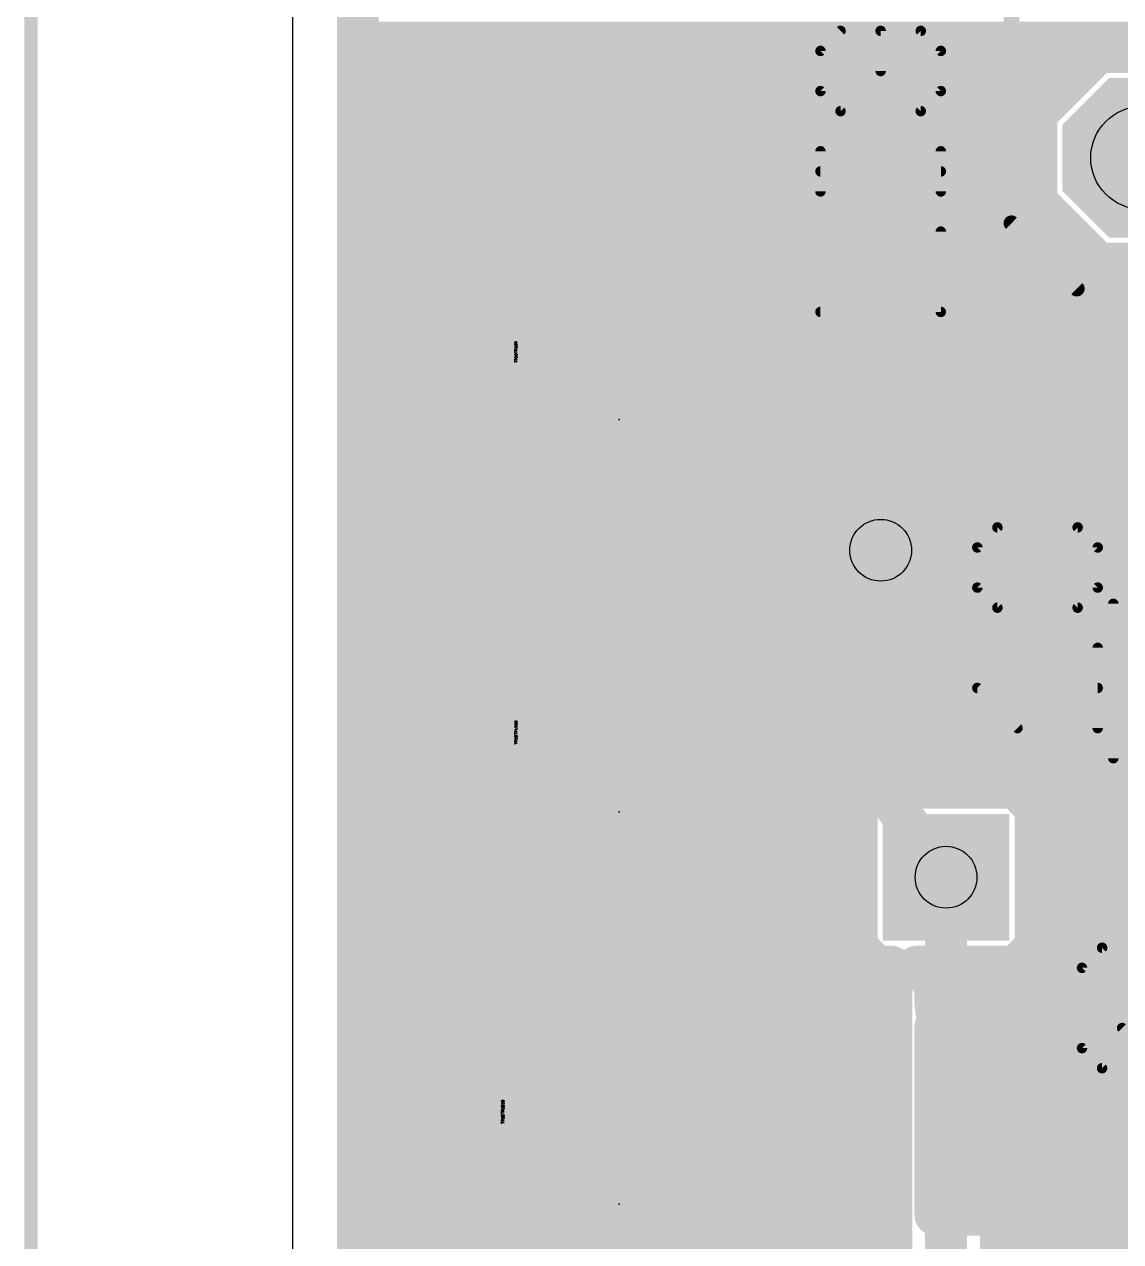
# Model space of a CAD drawing. Extents: x -4.6 to 54.3, y -4.7 to 51.3.
# Drawn here: x -2.6 to 8.05, y 32.66 to 44.48 of the extents above; entities that cross this region are included whole.
import ezdxf

# ---------------------------------------------------------------- set-up
doc = ezdxf.new("R2010")
doc.units = 0
for name, color, linetype in [('1', 22, 'CONTINUOUS'), ('16', 175, 'CONTINUOUS'), ('17', 82, 'CONTINUOUS'), ('18', 82, 'CONTINUOUS'), ('20', 7, 'CONTINUOUS'), ('21', 253, 'CONTINUOUS'), ('23', 7, 'CONTINUOUS'), ('25', 253, 'CONTINUOUS'), ('27', 253, 'CONTINUOUS'), ('30', 253, 'CONTINUOUS'), ('31', 253, 'CONTINUOUS'), ('44', 253, 'CONTINUOUS')]:
    doc.layers.add(name, color=color, linetype=linetype)

# ---------------------------------------------------------------- blocks, each defined once
blk = doc.blocks.new('OCTAGONP')
at = {"const_width": 0.5}
blk.add_lwpolyline([(-0.25, -0.1036), (-0.25, 0.1036), (-0.1036, 0.25), (0.1036, 0.25), (0.25, 0.1036), (0.25, -0.1036), (0.1036, -0.25), (-0.1036, -0.25), (-0.25, -0.1036), (-0.25, 0.1036)], dxfattribs=at)
blk = doc.blocks.new('RECT')
blk.add_solid([(-0.5, -0.5), (0.5, -0.5), (-0.5, 0.5), (0.5, 0.5)])
blk = doc.blocks.new('PIE')
at = {"const_width": 0.5}
blk.add_lwpolyline([(0, -0.25, 1), (0, 0.25, 1), (0, -0.25)], format="xyb", dxfattribs=at)
blk = doc.blocks.new('SQUAREV')
blk.add_solid([(-0.5, -0.5), (0.5, -0.5), (-0.5, 0.5), (0.5, 0.5)])

msp = doc.modelspace()

# ---------------------------------------------------------------- linework, layer by layer
at = {"layer": '1'}
for points, const_width in [([(-2.54, -0.16), (-2.54, 51.265)], 0.13), ([(0.635, 0.635), (0.635, 50.7618)], 0.4064), ([(0.635, 44.2976), (23.5309, 44.2976)], 0.4064), ([(7.8291, 44.2082), (7.2268, 43.6059)], 0.4064), ([(8.6809, 44.2082), (7.8291, 44.2082)], 0.4064), ([(0.635, 43.8912), (7.5121, 43.8912)], 0.4064), ([(7.2268, 43.6059), (7.2268, 42.7541)], 0.4064), ([(0.635, 43.4848), (7.2268, 43.4848)], 0.4064), ([(0.635, 43.0784), (7.2268, 43.0784)], 0.4064), ([(7.2268, 42.7541), (7.7236, 42.2573)], 0.4064), ([(0.635, 42.672), (7.3089, 42.672)], 0.4064), ([(0.635, 42.2656), (7.7153, 42.2656)], 0.4064), ([(7.7236, 42.2573), (7.7236, 38.7499)], 0.4064), ([(2.9108, 41.9682), (2.4226, 41.766)], 0.4064), ([(3.4392, 41.9682), (2.9108, 41.9682)], 0.4064), ([(3.9274, 41.766), (3.4392, 41.9682)], 0.4064), ([(0.635, 41.8592), (2.6477, 41.8592)], 0.4064), ([(2.4226, 41.766), (2.049, 41.3924)], 0.4064), ([(3.7023, 41.8592), (7.7236, 41.8592)], 0.4064), ([(4.301, 41.3924), (3.9274, 41.766)], 0.4064), ([(0.635, 41.4528), (2.1094, 41.4528)], 0.4064), ([(4.2406, 41.4528), (7.7236, 41.4528)], 0.4064), ([(2.049, 41.3924), (1.8468, 40.9042)], 0.4064), ([(4.5032, 40.9042), (4.301, 41.3924)], 0.4064), ([(0.635, 41.0464), (1.9057, 41.0464)], 0.4064), ([(4.4443, 41.0464), (7.7236, 41.0464)], 0.4064), ([(1.8468, 40.9042), (1.8468, 40.3758)], 0.4064), ([(4.5032, 40.3758), (4.5032, 40.9042)], 0.4064), ([(0.635, 40.64), (1.8468, 40.64)], 0.4064), ([(3.175, 40.64), (6.35, 36.195)], 0.4064), ([(4.5032, 40.64), (7.7236, 40.64)], 0.4064), ([(1.8468, 40.3758), (2.049, 39.8876)], 0.4064), ([(4.3246, 39.9447), (4.5032, 40.3758)], 0.4064), ([(0.635, 40.2336), (1.9057, 40.2336)], 0.4064), ([(4.4443, 40.2336), (7.7236, 40.2336)], 0.4064), ([(2.049, 39.8876), (2.4226, 39.514)], 0.4064), ([(6.3829, 37.0632), (4.3246, 39.9447)], 0.4064), ([(0.635, 39.8272), (2.1094, 39.8272)], 0.4064), ([(4.4086, 39.8272), (7.7236, 39.8272)], 0.4064), ([(2.4226, 39.514), (2.9108, 39.3118)], 0.4064), ([(0.635, 39.4208), (2.6477, 39.4208)], 0.4064), ([(4.6989, 39.4208), (7.7236, 39.4208)], 0.4064), ([(2.9108, 39.3118), (3.4392, 39.3118)], 0.4064), ([(3.4392, 39.3118), (3.4635, 39.3219)], 0.4064), ([(3.4635, 39.3219), (5.4818, 36.4962)], 0.4064), ([(0.635, 39.0144), (3.6831, 39.0144)], 0.4064), ([(4.9892, 39.0144), (7.7236, 39.0144)], 0.4064), ([(7.7236, 38.7499), (7.7468, 38.7267)], 0.4064), ([(7.7468, 38.7267), (7.7468, 38.3141)], 0.4064), ([(0.635, 38.608), (3.9734, 38.608)], 0.4064), ([(5.2795, 38.608), (7.7468, 38.608)], 0.4064), ([(7.7468, 38.3141), (7.9391, 38.1218)], 0.4064), ([(0.635, 38.2016), (4.2637, 38.2016)], 0.4064), ([(2.0892, 38.1081), (1.8969, 37.9158)], 0.4064), ([(4.2608, 38.1081), (2.0892, 38.1081)], 0.4064), ([(4.4531, 37.9158), (4.2608, 38.1081)], 0.4064), ([(5.5697, 38.2016), (7.8593, 38.2016)], 0.4064), ([(7.9391, 38.1218), (8.7109, 38.1218)], 0.4064), ([(7.9391, 38.0782), (7.7468, 37.8859)], 0.4064), ([(8.7109, 38.0782), (7.9391, 38.0782)], 0.4064), ([(1.8969, 37.9158), (1.8969, 35.7442)], 0.4064), ([(4.4531, 36.5357), (4.4531, 37.9158)], 0.4064), ([(7.7468, 37.8859), (7.7468, 37.4733)], 0.4064), ([(0.635, 37.7952), (1.8969, 37.7952)], 0.4064), ([(4.4531, 37.7952), (4.554, 37.7952)], 0.4064), ([(5.86, 37.7952), (7.7468, 37.7952)], 0.4064), ([(0.635, 37.3888), (1.8969, 37.3888)], 0.4064), ([(4.4531, 37.3888), (4.8442, 37.3888)], 0.4064), ([(6.1503, 37.3888), (7.7236, 37.3888)], 0.4064), ([(7.7468, 37.4733), (7.7236, 37.4501)], 0.4064), ([(7.7236, 37.4501), (7.7236, 34.5132)], 0.4064), ([(7.0259, 37.0632), (6.3829, 37.0632)], 0.4064), ([(7.2182, 36.8709), (7.0259, 37.0632)], 0.4064), ([(0.635, 36.9824), (1.8969, 36.9824)], 0.4064), ([(4.4531, 36.9824), (5.1345, 36.9824)], 0.4064), ([(7.1067, 36.9824), (7.7236, 36.9824)], 0.4064), ([(3.175, 36.83), (5.715, 34.925)], 0.4064), ([(7.2182, 35.5191), (7.2182, 36.8709)], 0.4064), ([(0.635, 36.576), (1.8969, 36.576)], 0.4064), ([(4.4531, 36.576), (5.4248, 36.576)], 0.4064), ([(7.2182, 36.576), (7.7236, 36.576)], 0.4064), ([(5.4818, 35.7641), (4.4531, 36.5357)], 0.4064), ([(5.4818, 36.4962), (5.4818, 35.7641)], 0.4064), ([(0.635, 36.1696), (1.8969, 36.1696)], 0.4064), ([(4.9412, 36.1696), (5.4818, 36.1696)], 0.4064), ([(7.2182, 36.1696), (7.7236, 36.1696)], 0.4064), ([(0.635, 35.7632), (1.8969, 35.7632)], 0.4064), ([(1.8969, 35.7442), (2.0892, 35.5519)], 0.4064), ([(7.2182, 35.7632), (7.7236, 35.7632)], 0.4064), ([(2.0892, 35.5519), (3.9935, 35.5519)], 0.4064), ([(3.9935, 35.5519), (5.1836, 34.6593)], 0.4064), ([(7.0259, 35.3268), (7.2182, 35.5191)], 0.4064), ([(0.635, 35.3568), (4.2536, 35.3568)], 0.4064), ([(6.2099, 35.2181), (6.0649, 35.3268)], 0.4064), ([(6.0649, 35.3268), (7.0259, 35.3268)], 0.4064), ([(7.0559, 35.3568), (7.7236, 35.3568)], 0.4064), ([(6.216, 35.1755), (6.2099, 35.2181)], 0.4064), ([(6.2464, 35.1451), (6.216, 35.1755)], 0.4064), ([(6.2464, 34.9628), (6.2464, 35.1451)], 0.4064), ([(0.635, 34.9504), (4.7955, 34.9504)], 0.4064), ([(5.715, 34.925), (5.715, 32.385)], 0.4064), ([(6.2722, 34.7822), (6.2464, 34.9628)], 0.4064), ([(6.2482, 34.9504), (7.7236, 34.9504)], 0.4064), ([(6.2464, 34.7479), (6.2722, 34.7822)], 0.4064), ([(6.2464, 32.9164), (6.2464, 34.7479)], 0.4064), ([(5.1836, 34.6593), (5.1836, 32.1649)], 0.4064), ([(0.635, 34.544), (5.1836, 34.544)], 0.4064), ([(6.2464, 34.544), (7.7236, 34.544)], 0.4064), ([(7.6191, 34.5132), (7.4268, 34.3209)], 0.4064), ([(7.7236, 34.5132), (7.6191, 34.5132)], 0.4064), ([(2.0391, 34.3482), (1.8468, 34.1559)], 0.4064), ([(4.3109, 34.3482), (2.0391, 34.3482)], 0.4064), ([(4.5032, 34.1559), (4.3109, 34.3482)], 0.4064), ([(7.4268, 34.3209), (7.4268, 32.9164)], 0.4064), ([(0.635, 34.1376), (1.8468, 34.1376)], 0.4064), ([(1.8468, 34.1559), (1.8468, 32.4433)], 0.4064), ([(4.5032, 31.8841), (4.5032, 34.1559)], 0.4064), ([(4.5032, 34.1376), (5.1836, 34.1376)], 0.4064), ([(6.2464, 34.1376), (7.4268, 34.1376)], 0.4064), ([(0.635, 33.7312), (1.8468, 33.7312)], 0.4064), ([(4.5032, 33.7312), (5.1836, 33.7312)], 0.4064), ([(6.2464, 33.7312), (7.4268, 33.7312)], 0.4064), ([(0.635, 33.3248), (1.8468, 33.3248)], 0.4064), ([(4.5032, 33.3248), (5.1836, 33.3248)], 0.4064), ([(6.2464, 33.3248), (7.4268, 33.3248)], 0.4064), ([(3.175, 33.02), (1.27, 31.115)], 0.4064), ([(0.635, 32.9184), (1.8468, 32.9184)], 0.4064), ([(4.5032, 32.9184), (5.1836, 32.9184)], 0.4064), ([(6.2464, 32.9184), (7.4268, 32.9184)], 0.4064), ([(7.4268, 32.9164), (6.2464, 32.9164)], 0.4064), ([(0.635, 32.512), (1.8468, 32.512)], 0.4064), ([(4.5032, 32.512), (5.1836, 32.512)], 0.4064)]:
    msp.add_lwpolyline(points, dxfattribs=dict(at, const_width=const_width))
at = {"layer": '1', "const_width": 0.2032}
for points in [[(0.635, 44.3992, 1), (0.635, 44.196)], [(7.8291, 44.3098, 1), (7.8291, 44.1066)], [(7.9009, 44.1364, 1), (7.7573, 44.28)], [(0.635, 43.9928, 1), (0.635, 43.7896)], [(7.5121, 43.7896, 1), (7.5121, 43.9928)], [(7.3284, 43.6059, 1), (7.1252, 43.6059)], [(7.155, 43.6777, 1), (7.2986, 43.534)], [(0.635, 43.5864, 1), (0.635, 43.3832)], [(7.2268, 43.3832, 1), (7.2268, 43.5864)], [(0.635, 43.18, 1), (0.635, 42.9768)], [(7.2268, 42.9768, 1), (7.2268, 43.18)], [(7.2986, 42.8259, 1), (7.155, 42.6823)], [(0.635, 42.7736, 1), (0.635, 42.5704)], [(7.1252, 42.7541, 1), (7.3284, 42.7541)], [(7.3089, 42.5704, 1), (7.3089, 42.7736)], [(0.635, 42.3672, 1), (0.635, 42.164)], [(7.8252, 42.2573, 1), (7.622, 42.2573)], [(7.7153, 42.164, 1), (7.7153, 42.3672)], [(7.6518, 42.1855, 1), (7.7954, 42.3291)], [(2.9108, 42.0698, 1), (2.9108, 41.8666)], [(2.9497, 41.8743, 1), (2.8719, 42.0621)], [(3.4781, 42.0621, 1), (3.4003, 41.8743)], [(3.4392, 41.8666, 1), (3.4392, 42.0698)], [(0.635, 41.9608, 1), (0.635, 41.7576)], [(2.3838, 41.8599, 1), (2.4615, 41.6721)], [(2.4945, 41.6941, 1), (2.3508, 41.8378)], [(2.6477, 41.7576, 1), (2.6477, 41.9608)], [(3.7023, 41.9608, 1), (3.7023, 41.7576)], [(3.9992, 41.8378, 1), (3.8555, 41.6941)], [(3.8885, 41.6721, 1), (3.9662, 41.8599)], [(7.7236, 41.7576, 1), (7.7236, 41.9608)], [(0.635, 41.5544, 1), (0.635, 41.3512)], [(2.1094, 41.3512, 1), (2.1094, 41.5544)], [(4.2406, 41.5544, 1), (4.2406, 41.3512)], [(7.7236, 41.3512, 1), (7.7236, 41.5544)], [(1.9772, 41.4642, 1), (2.1208, 41.3205)], [(2.1429, 41.3535, 1), (1.9551, 41.4312)], [(4.3949, 41.4312, 1), (4.2071, 41.3535)], [(4.2291, 41.3205, 1), (4.3728, 41.4642)], [(0.635, 41.148, 1), (0.635, 40.9448)], [(1.9057, 40.9448, 1), (1.9057, 41.148)], [(4.4443, 41.148, 1), (4.4443, 40.9448)], [(7.7236, 40.9448, 1), (7.7236, 41.148)], [(1.9484, 40.9042, 1), (1.7452, 40.9042)], [(1.7529, 40.9431, 1), (1.9407, 40.8653)], [(4.6048, 40.9042, 1), (4.4016, 40.9042)], [(4.4093, 40.8653, 1), (4.5971, 40.9431)], [(0.635, 40.7416, 1), (0.635, 40.5384)], [(1.8468, 40.5384, 1), (1.8468, 40.7416)], [(3.2577, 40.6991, 1), (3.0923, 40.5809)], [(4.5032, 40.7416, 1), (4.5032, 40.5384)], [(7.7236, 40.5384, 1), (7.7236, 40.7416)], [(1.9407, 40.4147, 1), (1.7529, 40.3369)], [(4.5971, 40.3369, 1), (4.4093, 40.4147)], [(0.635, 40.3352, 1), (0.635, 40.132)], [(1.7452, 40.3758, 1), (1.9484, 40.3758)], [(1.9057, 40.132, 1), (1.9057, 40.3352)], [(4.4443, 40.3352, 1), (4.4443, 40.132)], [(4.4016, 40.3758, 1), (4.6048, 40.3758)], [(7.7236, 40.132, 1), (7.7236, 40.3352)], [(2.1208, 39.9595, 1), (1.9772, 39.8158)], [(4.4073, 40.0038, 1), (4.242, 39.8857)], [(4.2308, 39.9836, 1), (4.4185, 39.9059)], [(0.635, 39.9288, 1), (0.635, 39.7256)], [(1.9551, 39.8488, 1), (2.1429, 39.9265)], [(2.1094, 39.7256, 1), (2.1094, 39.9288)], [(4.4086, 39.9288, 1), (4.4086, 39.7256)], [(7.7236, 39.7256, 1), (7.7236, 39.9288)], [(2.4615, 39.6079, 1), (2.3838, 39.4201)], [(0.635, 39.5224, 1), (0.635, 39.3192)], [(2.3508, 39.4422, 1), (2.4945, 39.5858)], [(2.6477, 39.3192, 1), (2.6477, 39.5224)], [(4.6989, 39.5224, 1), (4.6989, 39.3192)], [(7.7236, 39.3192, 1), (7.7236, 39.5224)], [(2.9108, 39.4134, 1), (2.9108, 39.2102)], [(2.8719, 39.2179, 1), (2.9497, 39.4057)], [(3.4003, 39.4057, 1), (3.4781, 39.2179)], [(3.5462, 39.3809, 1), (3.3808, 39.2628)], [(3.5024, 39.228, 1), (3.4246, 39.4157)], [(3.4392, 39.2102, 1), (3.4392, 39.4134)], [(0.635, 39.116, 1), (0.635, 38.9128)], [(3.6831, 38.9128, 1), (3.6831, 39.116)], [(4.9892, 39.116, 1), (4.9892, 38.9128)], [(7.7236, 38.9128, 1), (7.7236, 39.116)], [(7.7954, 38.8217, 1), (7.6518, 38.678)], [(7.8484, 38.7267, 1), (7.6452, 38.7267)], [(7.675, 38.6548, 1), (7.8186, 38.7985)], [(0.635, 38.7096, 1), (0.635, 38.5064)], [(3.9734, 38.5064, 1), (3.9734, 38.7096)], [(5.2795, 38.7096, 1), (5.2795, 38.5064)], [(7.622, 38.7499, 1), (7.8252, 38.7499)], [(7.7468, 38.5064, 1), (7.7468, 38.7096)], [(7.8186, 38.3859, 1), (7.675, 38.2422)], [(7.6452, 38.3141, 1), (7.8484, 38.3141)], [(0.635, 38.3032, 1), (0.635, 38.1)], [(2.0892, 38.2097, 1), (2.0892, 38.0065)], [(2.161, 38.0363, 1), (2.0173, 38.1799)], [(4.3327, 38.1799, 1), (4.189, 38.0363)], [(4.2608, 38.0065, 1), (4.2608, 38.2097)], [(4.2637, 38.1, 1), (4.2637, 38.3032)], [(5.5697, 38.3032, 1), (5.5697, 38.1)], [(7.9391, 38.2234, 1), (7.9391, 38.0202)], [(7.8593, 38.1, 1), (7.8593, 38.3032)], [(7.9391, 38.1798, 1), (7.9391, 37.9766)], [(7.8672, 38.05, 1), (8.0109, 38.1936)], [(8.0109, 38.0064, 1), (7.8672, 38.15)], [(1.9985, 37.9158, 1), (1.7953, 37.9158)], [(1.8251, 37.9877, 1), (1.9687, 37.844)], [(4.5547, 37.9158, 1), (4.3515, 37.9158)], [(4.3813, 37.844, 1), (4.5249, 37.9877)], [(7.8484, 37.8859, 1), (7.6452, 37.8859)], [(7.675, 37.9578, 1), (7.8186, 37.8141)], [(0.635, 37.8968, 1), (0.635, 37.6936)], [(1.8969, 37.6936, 1), (1.8969, 37.8968)], [(4.4531, 37.8968, 1), (4.4531, 37.6936)], [(4.554, 37.6936, 1), (4.554, 37.8968)], [(5.86, 37.8968, 1), (5.86, 37.6936)], [(7.7468, 37.6936, 1), (7.7468, 37.8968)], [(0.635, 37.4904, 1), (0.635, 37.2872)], [(1.8969, 37.2872, 1), (1.8969, 37.4904)], [(4.4531, 37.4904, 1), (4.4531, 37.2872)], [(4.8442, 37.2872, 1), (4.8442, 37.4904)], [(6.1503, 37.4904, 1), (6.1503, 37.2872)], [(7.8252, 37.4501, 1), (7.622, 37.4501)], [(7.6518, 37.522, 1), (7.7954, 37.3783)], [(7.8186, 37.4015, 1), (7.675, 37.5452)], [(7.7236, 37.2872, 1), (7.7236, 37.4904)], [(7.6452, 37.4733, 1), (7.8484, 37.4733)], [(6.3829, 37.1648, 1), (6.3829, 36.9616)], [(7.0978, 37.135, 1), (6.9541, 36.9914)], [(7.0259, 36.9616, 1), (7.0259, 37.1648)], [(0.635, 37.084, 1), (0.635, 36.8808)], [(1.8969, 36.8808, 1), (1.8969, 37.084)], [(4.4531, 37.084, 1), (4.4531, 36.8808)], [(5.1345, 36.8808, 1), (5.1345, 37.084)], [(6.3002, 37.0041, 1), (6.4656, 37.1223)], [(7.1067, 37.084, 1), (7.1067, 36.8808)], [(7.7236, 36.8808, 1), (7.7236, 37.084)], [(3.236, 36.9113, 1), (3.114, 36.7487)], [(7.3198, 36.8709, 1), (7.1166, 36.8709)], [(7.1464, 36.7991, 1), (7.29, 36.9428)], [(0.635, 36.6776, 1), (0.635, 36.4744)], [(1.8969, 36.4744, 1), (1.8969, 36.6776)], [(4.4531, 36.6776, 1), (4.4531, 36.4744)], [(5.4248, 36.4744, 1), (5.4248, 36.6776)], [(7.2182, 36.6776, 1), (7.2182, 36.4744)], [(7.7236, 36.4744, 1), (7.7236, 36.6776)], [(4.5141, 36.617, 1), (4.3921, 36.4544)], [(5.5834, 36.4962, 1), (5.3802, 36.4962)], [(5.3991, 36.4372, 1), (5.5645, 36.5553)], [(4.3515, 36.5357, 1), (4.5547, 36.5357)], [(0.635, 36.2712, 1), (0.635, 36.068)], [(1.8969, 36.068, 1), (1.8969, 36.2712)], [(4.9412, 36.2712, 1), (4.9412, 36.068)], [(5.4818, 36.068, 1), (5.4818, 36.2712)], [(6.2673, 36.1359, 1), (6.4327, 36.2541)], [(7.2182, 36.2712, 1), (7.2182, 36.068)], [(7.7236, 36.068, 1), (7.7236, 36.2712)], [(0.635, 35.8648, 1), (0.635, 35.6616)], [(1.9687, 35.816, 1), (1.8251, 35.6723)], [(1.8969, 35.6616, 1), (1.8969, 35.8648)], [(5.4208, 35.6829, 1), (5.5428, 35.8454)], [(7.2182, 35.8648, 1), (7.2182, 35.6616)], [(7.7236, 35.6616, 1), (7.7236, 35.8648)], [(1.7953, 35.7442, 1), (1.9985, 35.7442)], [(5.3802, 35.7641, 1), (5.5834, 35.7641)], [(2.0892, 35.6535, 1), (2.0892, 35.4503)], [(2.0173, 35.4801, 1), (2.161, 35.6237)], [(4.0544, 35.6332, 1), (3.9325, 35.4706)], [(3.9935, 35.4503, 1), (3.9935, 35.6535)], [(7.29, 35.4472, 1), (7.1464, 35.5909)], [(7.1166, 35.5191, 1), (7.3198, 35.5191)], [(0.635, 35.4584, 1), (0.635, 35.2552)], [(4.2536, 35.2552, 1), (4.2536, 35.4584)], [(6.1259, 35.4081, 1), (6.004, 35.2455)], [(6.0649, 35.4284, 1), (6.0649, 35.2252)], [(6.9541, 35.3986, 1), (7.0978, 35.255)], [(7.0559, 35.4584, 1), (7.0559, 35.2552)], [(7.0259, 35.2252, 1), (7.0259, 35.4284)], [(7.7236, 35.2552, 1), (7.7236, 35.4584)], [(6.3105, 35.2324, 1), (6.1093, 35.2037)], [(6.2878, 35.2473, 1), (6.1442, 35.1037)], [(6.348, 35.1451, 1), (6.1448, 35.1451)], [(6.149, 35.1368, 1), (6.2709, 35.2993)], [(6.1154, 35.1611, 1), (6.3166, 35.1899)], [(6.1746, 35.0733, 1), (6.3182, 35.217)], [(0.635, 35.052, 1), (0.635, 34.8488)], [(4.7955, 34.8488, 1), (4.7955, 35.052)], [(5.8166, 34.925, 1), (5.6134, 34.925)], [(5.654, 34.8437, 1), (5.776, 35.0063)], [(6.347, 34.9771, 1), (6.1458, 34.9484)], [(6.2482, 35.052, 1), (6.2482, 34.8488)], [(7.7236, 34.8488, 1), (7.7236, 35.052)], [(6.1448, 34.9628, 1), (6.348, 34.9628)], [(6.348, 34.7479, 1), (6.1448, 34.7479)], [(6.1651, 34.8088, 1), (6.3277, 34.6869)], [(6.1716, 34.7679, 1), (6.3728, 34.7966)], [(6.3535, 34.7213, 1), (6.1909, 34.8432)], [(5.2852, 34.6593, 1), (5.082, 34.6593)], [(5.1226, 34.578, 1), (5.2446, 34.7406)], [(0.635, 34.6456, 1), (0.635, 34.4424)], [(5.1836, 34.4424, 1), (5.1836, 34.6456)], [(6.2464, 34.6456, 1), (6.2464, 34.4424)], [(7.6191, 34.6148, 1), (7.6191, 34.4116)], [(7.6909, 34.4414, 1), (7.5472, 34.585)], [(7.7236, 34.4424, 1), (7.7236, 34.6456)], [(7.7236, 34.4116, 1), (7.7236, 34.6148)], [(2.0391, 34.4498, 1), (2.0391, 34.2466)], [(2.1109, 34.2764, 1), (1.9672, 34.42)], [(4.3828, 34.42, 1), (4.2391, 34.2764)], [(4.3109, 34.2466, 1), (4.3109, 34.4498)], [(7.5284, 34.3209, 1), (7.3252, 34.3209)], [(7.622, 34.5132, 1), (7.8252, 34.5132)], [(7.355, 34.3928, 1), (7.4986, 34.2491)], [(0.635, 34.2392, 1), (0.635, 34.036)], [(1.9484, 34.1559, 1), (1.7452, 34.1559)], [(1.775, 34.2278, 1), (1.9186, 34.0841)], [(1.8468, 34.036, 1), (1.8468, 34.2392)], [(4.6048, 34.1559, 1), (4.4016, 34.1559)], [(4.5032, 34.2392, 1), (4.5032, 34.036)], [(4.4314, 34.0841, 1), (4.575, 34.2278)], [(5.1836, 34.036, 1), (5.1836, 34.2392)], [(6.2464, 34.2392, 1), (6.2464, 34.036)], [(7.4268, 34.036, 1), (7.4268, 34.2392)], [(0.635, 33.8328, 1), (0.635, 33.6296)], [(1.8468, 33.6296, 1), (1.8468, 33.8328)], [(4.5032, 33.8328, 1), (4.5032, 33.6296)], [(5.1836, 33.6296, 1), (5.1836, 33.8328)], [(6.2464, 33.8328, 1), (6.2464, 33.6296)], [(7.4268, 33.6296, 1), (7.4268, 33.8328)], [(0.635, 33.4264, 1), (0.635, 33.2232)], [(1.8468, 33.2232, 1), (1.8468, 33.4264)], [(4.5032, 33.4264, 1), (4.5032, 33.2232)], [(5.1836, 33.2232, 1), (5.1836, 33.4264)], [(6.2464, 33.4264, 1), (6.2464, 33.2232)], [(7.4268, 33.2232, 1), (7.4268, 33.4264)], [(3.2468, 32.9482, 1), (3.1032, 33.0918)], [(0.635, 33.02, 1), (0.635, 32.8168)], [(1.8468, 32.8168, 1), (1.8468, 33.02)], [(4.5032, 33.02, 1), (4.5032, 32.8168)], [(5.1836, 32.8168, 1), (5.1836, 33.02)], [(6.2464, 33.02, 1), (6.2464, 32.8168)], [(6.2464, 33.018, 1), (6.2464, 32.8148)], [(7.4268, 32.8168, 1), (7.4268, 33.02)], [(7.4268, 32.8148, 1), (7.4268, 33.018)], [(6.1448, 32.9164, 1), (6.348, 32.9164)], [(7.3252, 32.9164, 1), (7.5284, 32.9164)], [(0.635, 32.6136, 1), (0.635, 32.4104)], [(1.8468, 32.4104, 1), (1.8468, 32.6136)], [(4.5032, 32.6136, 1), (4.5032, 32.4104)], [(5.1836, 32.4104, 1), (5.1836, 32.6136)]]:
    msp.add_lwpolyline(points, format="xyb", dxfattribs=at)
at = {"layer": '16', "const_width": 0.4064}
for points in [[(0.635, 0.635), (0.635, 50.7618)], [(0.635, 44.2976), (51.435, 44.2976)], [(7.8291, 44.2082), (7.2268, 43.6059)], [(8.6809, 44.2082), (7.8291, 44.2082)], [(0.635, 43.8912), (7.5121, 43.8912)], [(7.2268, 43.6059), (7.2268, 42.7541)], [(0.635, 43.4848), (7.2268, 43.4848)], [(0.635, 43.0784), (7.2268, 43.0784)], [(7.2268, 42.7541), (7.8291, 42.1518)], [(0.635, 42.672), (7.3089, 42.672)], [(0.635, 42.2656), (7.7153, 42.2656)], [(7.8291, 42.1518), (8.6809, 42.1518)], [(0.635, 41.8592), (51.435, 41.8592)], [(0.635, 41.4528), (51.435, 41.4528)], [(0.635, 41.0464), (51.435, 41.0464)], [(0.635, 40.64), (51.435, 40.64)], [(0.635, 40.2336), (51.435, 40.2336)], [(0.635, 39.8272), (51.435, 39.8272)], [(0.635, 39.4208), (51.435, 39.4208)], [(0.635, 39.0144), (51.435, 39.0144)], [(0.635, 38.608), (51.435, 38.608)], [(0.635, 38.2016), (51.435, 38.2016)], [(0.635, 37.7952), (51.435, 37.7952)], [(0.635, 37.3888), (51.435, 37.3888)], [(5.6741, 37.0632), (5.4818, 36.8709)], [(7.0259, 37.0632), (5.6741, 37.0632)], [(7.2182, 36.8709), (7.0259, 37.0632)], [(0.635, 36.9824), (5.5933, 36.9824)], [(7.1067, 36.9824), (30.3583, 36.9824)], [(5.4818, 36.8709), (5.4818, 35.5191)], [(7.2182, 35.5191), (7.2182, 36.8709)], [(0.635, 36.576), (5.4818, 36.576)], [(7.2182, 36.576), (30.2468, 36.576)], [(0.635, 36.1696), (5.4818, 36.1696)], [(6.35, 36.195), (6.35, 18.415)], [(7.2182, 36.1696), (13.7368, 36.1696)], [(0.635, 35.7632), (5.4818, 35.7632)], [(7.2182, 35.7632), (13.7368, 35.7632)], [(5.4818, 35.5191), (5.6741, 35.3268)], [(7.0259, 35.3268), (7.2182, 35.5191)], [(0.635, 35.3568), (5.6441, 35.3568)], [(5.6741, 35.3268), (5.8186, 35.3268)], [(5.8186, 35.3268), (5.8186, 18.1949)], [(6.8814, 18.6351), (6.8814, 35.3268)], [(6.8814, 35.3268), (7.0259, 35.3268)], [(7.0559, 35.3568), (13.7368, 35.3568)], [(0.635, 34.9504), (5.8186, 34.9504)], [(6.8814, 34.9504), (13.7368, 34.9504)], [(0.635, 34.544), (5.8186, 34.544)], [(6.8814, 34.544), (14.0736, 34.544)], [(0.635, 34.1376), (5.8186, 34.1376)], [(6.8814, 34.1376), (14.0736, 34.1376)], [(0.635, 33.7312), (5.8186, 33.7312)], [(6.8814, 33.7312), (14.0736, 33.7312)], [(0.635, 33.3248), (5.8186, 33.3248)], [(6.8814, 33.3248), (14.0736, 33.3248)], [(0.635, 32.9184), (5.8186, 32.9184)], [(6.8814, 32.9184), (14.0736, 32.9184)], [(0.635, 32.512), (5.8186, 32.512)], [(6.8814, 32.512), (14.0736, 32.512)]]:
    msp.add_lwpolyline(points, dxfattribs=at)
at = {"layer": '16', "const_width": 0.2032}
for points in [[(0.635, 44.3992, 1), (0.635, 44.196)], [(7.8291, 44.3098, 1), (7.8291, 44.1066)], [(7.9009, 44.1364, 1), (7.7573, 44.28)], [(0.635, 43.9928, 1), (0.635, 43.7896)], [(7.5121, 43.7896, 1), (7.5121, 43.9928)], [(7.3284, 43.6059, 1), (7.1252, 43.6059)], [(7.155, 43.6777, 1), (7.2986, 43.534)], [(0.635, 43.5864, 1), (0.635, 43.3832)], [(7.2268, 43.3832, 1), (7.2268, 43.5864)], [(0.635, 43.18, 1), (0.635, 42.9768)], [(7.2268, 42.9768, 1), (7.2268, 43.18)], [(7.2986, 42.8259, 1), (7.155, 42.6823)], [(0.635, 42.7736, 1), (0.635, 42.5704)], [(7.1252, 42.7541, 1), (7.3284, 42.7541)], [(7.3089, 42.5704, 1), (7.3089, 42.7736)], [(0.635, 42.3672, 1), (0.635, 42.164)], [(7.7153, 42.164, 1), (7.7153, 42.3672)], [(7.8291, 42.2534, 1), (7.8291, 42.0502)], [(7.7573, 42.08, 1), (7.9009, 42.2236)], [(0.635, 41.9608, 1), (0.635, 41.7576)], [(0.635, 41.5544, 1), (0.635, 41.3512)], [(0.635, 41.148, 1), (0.635, 40.9448)], [(0.635, 40.7416, 1), (0.635, 40.5384)], [(0.635, 40.3352, 1), (0.635, 40.132)], [(0.635, 39.9288, 1), (0.635, 39.7256)], [(0.635, 39.5224, 1), (0.635, 39.3192)], [(0.635, 39.116, 1), (0.635, 38.9128)], [(0.635, 38.7096, 1), (0.635, 38.5064)], [(0.635, 38.3032, 1), (0.635, 38.1)], [(0.635, 37.8968, 1), (0.635, 37.6936)], [(0.635, 37.4904, 1), (0.635, 37.2872)], [(5.6741, 37.1648, 1), (5.6741, 36.9616)], [(5.7459, 36.9914, 1), (5.6022, 37.135)], [(7.0978, 37.135, 1), (6.9541, 36.9914)], [(7.0259, 36.9616, 1), (7.0259, 37.1648)], [(0.635, 37.084, 1), (0.635, 36.8808)], [(5.5933, 36.8808, 1), (5.5933, 37.084)], [(7.1067, 37.084, 1), (7.1067, 36.8808)], [(5.5834, 36.8709, 1), (5.3802, 36.8709)], [(5.41, 36.9428, 1), (5.5536, 36.7991)], [(7.3198, 36.8709, 1), (7.1166, 36.8709)], [(7.1464, 36.7991, 1), (7.29, 36.9428)], [(0.635, 36.6776, 1), (0.635, 36.4744)], [(5.4818, 36.4744, 1), (5.4818, 36.6776)], [(7.2182, 36.6776, 1), (7.2182, 36.4744)], [(0.635, 36.2712, 1), (0.635, 36.068)], [(5.4818, 36.068, 1), (5.4818, 36.2712)], [(6.4516, 36.195, 1), (6.2484, 36.195)], [(7.2182, 36.2712, 1), (7.2182, 36.068)], [(0.635, 35.8648, 1), (0.635, 35.6616)], [(5.4818, 35.6616, 1), (5.4818, 35.8648)], [(7.2182, 35.8648, 1), (7.2182, 35.6616)], [(5.5536, 35.5909, 1), (5.41, 35.4472)], [(7.29, 35.4472, 1), (7.1464, 35.5909)], [(5.3802, 35.5191, 1), (5.5834, 35.5191)], [(7.1166, 35.5191, 1), (7.3198, 35.5191)], [(0.635, 35.4584, 1), (0.635, 35.2552)], [(5.6741, 35.4284, 1), (5.6741, 35.2252)], [(5.6022, 35.255, 1), (5.7459, 35.3986)], [(5.6441, 35.2552, 1), (5.6441, 35.4584)], [(5.9202, 35.3268, 1), (5.717, 35.3268)], [(5.8186, 35.2252, 1), (5.8186, 35.4284)], [(6.983, 35.3268, 1), (6.7798, 35.3268)], [(6.8814, 35.4284, 1), (6.8814, 35.2252)], [(6.9541, 35.3986, 1), (7.0978, 35.255)], [(7.0559, 35.4584, 1), (7.0559, 35.2552)], [(7.0259, 35.2252, 1), (7.0259, 35.4284)], [(0.635, 35.052, 1), (0.635, 34.8488)], [(5.8186, 34.8488, 1), (5.8186, 35.052)], [(6.8814, 35.052, 1), (6.8814, 34.8488)], [(0.635, 34.6456, 1), (0.635, 34.4424)], [(5.8186, 34.4424, 1), (5.8186, 34.6456)], [(6.8814, 34.6456, 1), (6.8814, 34.4424)], [(0.635, 34.2392, 1), (0.635, 34.036)], [(5.8186, 34.036, 1), (5.8186, 34.2392)], [(6.8814, 34.2392, 1), (6.8814, 34.036)], [(0.635, 33.8328, 1), (0.635, 33.6296)], [(5.8186, 33.6296, 1), (5.8186, 33.8328)], [(6.8814, 33.8328, 1), (6.8814, 33.6296)], [(0.635, 33.4264, 1), (0.635, 33.2232)], [(5.8186, 33.2232, 1), (5.8186, 33.4264)], [(6.8814, 33.4264, 1), (6.8814, 33.2232)], [(0.635, 33.02, 1), (0.635, 32.8168)], [(5.8186, 32.8168, 1), (5.8186, 33.02)], [(6.8814, 33.02, 1), (6.8814, 32.8168)], [(0.635, 32.6136, 1), (0.635, 32.4104)], [(5.8186, 32.4104, 1), (5.8186, 32.6136)], [(6.8814, 32.6136, 1), (6.8814, 32.4104)]]:
    msp.add_lwpolyline(points, format="xyb", dxfattribs=at)
at = {"layer": '20'}
msp.add_line((0, 51.265), (0, -0.16), dxfattribs=at)
at = {"layer": '21'}
for points, const_width in [([(6.985, 42.545), (6.985, 46.355)], 0.1524), ([(6.985, 42.545), (7.62, 41.91)], 0.1524), ([(7.62, 41.91), (8.89, 41.91)], 0.1524), ([(7.975, 37.35), (7.975, 38.85)], 0.1016)]:
    msp.add_lwpolyline(points, dxfattribs=dict(at, const_width=const_width))
for points, const_width in [([(6.9469, 42.545, 1), (7.0231, 42.545)], 0.0762), ([(7.0119, 42.5719, 1), (6.9581, 42.5181)], 0.0762), ([(7.62, 41.9481, 1), (7.62, 41.8719)], 0.0762), ([(7.5931, 41.8831, 1), (7.6469, 41.9369)], 0.0762), ([(8.0004, 38.85, 1), (7.9496, 38.85)], 0.0508), ([(7.9496, 37.35, 1), (8.0004, 37.35)], 0.0508)]:
    msp.add_lwpolyline(points, format="xyb", dxfattribs=dict(at, const_width=const_width))
at = {"layer": '23'}
for p in [(3.175, 40.64), (3.175, 36.83), (3.175, 33.02)]:
    msp.add_point(p, dxfattribs=at)
at = {"layer": '25', "const_width": 0.1016}
for points in [[(7.6708, 35.3153), (7.8657, 35.5102)], [(7.8657, 35.5102), (8.2555, 35.5102)], [(7.6708, 34.5357), (7.6708, 35.3153)], [(8.0606, 34.7306), (8.4504, 34.3408)], [(7.8657, 34.3408), (7.6708, 34.5357)], [(8.2555, 34.3408), (7.8657, 34.3408)]]:
    msp.add_lwpolyline(points, dxfattribs=at)
at = {"layer": '25', "const_width": 0.0508}
for points in [[(7.8657, 35.5356, 1), (7.8657, 35.4848)], [(7.8837, 35.4922, 1), (7.8477, 35.5282)], [(7.6528, 35.3333, 1), (7.6888, 35.2973)], [(7.6962, 35.3153, 1), (7.6454, 35.3153)], [(8.0786, 34.7486, 1), (8.0426, 34.7126)], [(7.6888, 34.5537, 1), (7.6528, 34.5177)], [(7.6454, 34.5357, 1), (7.6962, 34.5357)], [(7.8657, 34.3662, 1), (7.8657, 34.3154)], [(7.8477, 34.3228, 1), (7.8837, 34.3588)]]:
    msp.add_lwpolyline(points, format="xyb", dxfattribs=at)
at = {"layer": '27'}
for p, q in [((2.159, 41.3913), (2.1632, 41.3956)), ((2.159, 41.3786), (2.159, 41.3913)), ((2.1844, 41.3786), (2.159, 41.3786)), ((2.159, 41.3679), (2.1632, 41.3722)), ((2.1632, 41.3956), (2.1717, 41.3956)), ((2.1632, 41.3722), (2.1802, 41.3722)), ((2.1802, 41.3552), (2.1632, 41.3722)), ((2.1717, 41.3956), (2.1759, 41.3913)), ((2.1759, 41.3871), (2.1844, 41.3956)), ((2.1759, 41.3913), (2.1759, 41.3786)), ((2.1802, 41.3722), (2.1844, 41.3679)), ((2.159, 41.3595), (2.159, 41.3679)), ((2.1632, 41.3552), (2.159, 41.3595)), ((2.1632, 41.3488), (2.159, 41.3445)), ((2.159, 41.3445), (2.159, 41.3361)), ((2.159, 41.3361), (2.1632, 41.3318)), ((2.159, 41.3212), (2.1632, 41.3254)), ((2.159, 41.3084), (2.159, 41.3212)), ((2.1844, 41.3084), (2.159, 41.3084)), ((2.159, 41.2851), (2.159, 41.302)), ((2.1844, 41.2935), (2.159, 41.2935)), ((2.159, 41.2744), (2.1632, 41.2786)), ((2.159, 41.2659), (2.159, 41.2744)), ((2.1632, 41.2617), (2.159, 41.2659)), ((2.1632, 41.2552), (2.159, 41.251)), ((2.159, 41.251), (2.159, 41.2425)), ((2.1802, 41.3552), (2.1632, 41.3552)), ((2.1675, 41.3488), (2.1632, 41.3488)), ((2.1632, 41.3254), (2.1717, 41.3254)), ((2.1632, 41.2786), (2.1802, 41.2786)), ((2.1802, 41.2617), (2.1632, 41.2617)), ((2.1844, 41.3318), (2.1675, 41.3488)), ((2.1717, 41.3254), (2.1759, 41.3212)), ((2.1717, 41.251), (2.1759, 41.2552)), ((2.1717, 41.2425), (2.1717, 41.251)), ((2.1759, 41.3212), (2.1759, 41.3084)), ((2.1759, 41.2701), (2.1844, 41.2786)), ((2.1759, 41.2552), (2.1802, 41.2552)), ((2.1844, 41.3595), (2.1802, 41.3552)), ((2.1802, 41.2786), (2.1844, 41.2744)), ((2.1844, 41.2659), (2.1802, 41.2617)), ((2.1802, 41.2552), (2.1844, 41.251)), ((2.1844, 41.3679), (2.1844, 41.3595)), ((2.1844, 41.3488), (2.1844, 41.3318)), ((2.1844, 41.2744), (2.1844, 41.2659)), ((2.1844, 41.251), (2.1844, 41.2425)), ((2.159, 41.2425), (2.1632, 41.2383)), ((2.159, 41.2276), (2.1632, 41.2318)), ((2.159, 41.2149), (2.159, 41.2276)), ((2.1844, 41.2149), (2.159, 41.2149)), ((2.159, 41.1915), (2.159, 41.2085)), ((2.1844, 41.2), (2.159, 41.2)), ((2.1632, 41.2383), (2.1675, 41.2383)), ((2.1632, 41.2318), (2.1717, 41.2318)), ((2.1675, 41.2383), (2.1717, 41.2425)), ((2.1717, 41.2318), (2.1759, 41.2276)), ((2.1759, 41.2276), (2.1759, 41.2149)), ((2.1844, 41.2425), (2.1802, 41.2383)), ((2.159, 37.7083), (2.1632, 37.7126)), ((2.159, 37.6998), (2.159, 37.7083)), ((2.1632, 37.7126), (2.1802, 37.7126)), ((2.1759, 37.7041), (2.1844, 37.7126)), ((2.1802, 37.7126), (2.1844, 37.7083)), ((2.1844, 37.7083), (2.1844, 37.6998)), ((2.1632, 37.6956), (2.159, 37.6998)), ((2.1632, 37.6892), (2.159, 37.6849)), ((2.159, 37.6849), (2.159, 37.6765)), ((2.159, 37.6765), (2.1632, 37.6722)), ((2.1632, 37.6658), (2.159, 37.6615)), ((2.159, 37.6615), (2.159, 37.6531)), ((2.159, 37.6531), (2.1632, 37.6488)), ((2.1675, 37.6254), (2.159, 37.6339)), ((2.159, 37.6339), (2.1844, 37.6339)), ((2.159, 37.6148), (2.1632, 37.619)), ((2.159, 37.6021), (2.159, 37.6148)), ((2.1844, 37.6021), (2.159, 37.6021)), ((2.159, 37.5787), (2.159, 37.5956)), ((2.1844, 37.5871), (2.159, 37.5871)), ((2.1802, 37.6956), (2.1632, 37.6956)), ((2.1632, 37.6722), (2.1675, 37.6722)), ((2.1802, 37.6658), (2.1632, 37.6658)), ((2.1632, 37.6488), (2.1675, 37.6488)), ((2.1632, 37.619), (2.1717, 37.619)), ((2.1675, 37.6722), (2.1717, 37.6765)), ((2.1675, 37.6488), (2.1717, 37.6531)), ((2.1717, 37.6849), (2.1759, 37.6892)), ((2.1717, 37.6765), (2.1717, 37.6849)), ((2.1717, 37.6531), (2.1717, 37.6658)), ((2.1717, 37.619), (2.1759, 37.6148)), ((2.1759, 37.6892), (2.1802, 37.6892)), ((2.1759, 37.6148), (2.1759, 37.6021)), ((2.1844, 37.6998), (2.1802, 37.6956)), ((2.1802, 37.6892), (2.1844, 37.6849)), ((2.1844, 37.6765), (2.1802, 37.6722)), ((2.1844, 37.6615), (2.1802, 37.6658)), ((2.1802, 37.6488), (2.1844, 37.6531)), ((2.1844, 37.6849), (2.1844, 37.6765)), ((2.1844, 37.6531), (2.1844, 37.6615)), ((2.1844, 37.6254), (2.1844, 37.6424)), ((2.159, 37.568), (2.1632, 37.5722)), ((2.159, 37.5595), (2.159, 37.568)), ((2.1632, 37.5553), (2.159, 37.5595)), ((2.1632, 37.5488), (2.159, 37.5446)), ((2.159, 37.5446), (2.159, 37.5361)), ((2.159, 37.5361), (2.1632, 37.5319)), ((2.159, 37.5212), (2.1632, 37.5255)), ((2.159, 37.5085), (2.159, 37.5212)), ((2.1844, 37.5085), (2.159, 37.5085)), ((2.159, 37.4851), (2.159, 37.5021)), ((2.1844, 37.4936), (2.159, 37.4936)), ((2.1632, 37.5722), (2.1802, 37.5722)), ((2.1802, 37.5553), (2.1632, 37.5553)), ((2.1632, 37.5319), (2.1675, 37.5319)), ((2.1632, 37.5255), (2.1717, 37.5255)), ((2.1675, 37.5319), (2.1717, 37.5361)), ((2.1717, 37.5446), (2.1759, 37.5488)), ((2.1717, 37.5361), (2.1717, 37.5446)), ((2.1717, 37.5255), (2.1759, 37.5212)), ((2.1759, 37.5638), (2.1844, 37.5722)), ((2.1759, 37.5488), (2.1802, 37.5488)), ((2.1759, 37.5212), (2.1759, 37.5085)), ((2.1802, 37.5722), (2.1844, 37.568)), ((2.1844, 37.5595), (2.1802, 37.5553)), ((2.1802, 37.5488), (2.1844, 37.5446)), ((2.1844, 37.5361), (2.1802, 37.5319)), ((2.1844, 37.568), (2.1844, 37.5595)), ((2.1844, 37.5446), (2.1844, 37.5361)), ((2.032, 34.0253), (2.0362, 34.0296)), ((2.032, 34.0168), (2.032, 34.0253)), ((2.0362, 34.0126), (2.032, 34.0168)), ((2.0362, 34.0062), (2.032, 34.0019)), ((2.032, 34.0019), (2.032, 33.9935)), ((2.032, 33.9935), (2.0362, 33.9892)), ((2.032, 33.9785), (2.0362, 33.9828)), ((2.032, 33.9701), (2.032, 33.9785)), ((2.0362, 33.9658), (2.032, 33.9701)), ((2.0362, 33.9594), (2.032, 33.9552)), ((2.032, 33.9552), (2.032, 33.9467)), ((2.032, 33.9467), (2.0362, 33.9424)), ((2.032, 33.9318), (2.0362, 33.936)), ((2.032, 33.9191), (2.032, 33.9318)), ((2.0362, 34.0296), (2.0532, 34.0296)), ((2.0532, 34.0126), (2.0362, 34.0126)), ((2.0362, 33.9892), (2.0405, 33.9892)), ((2.0362, 33.9828), (2.0532, 33.9828)), ((2.0532, 33.9658), (2.0362, 33.9828)), ((2.0532, 33.9658), (2.0362, 33.9658)), ((2.0405, 33.9594), (2.0362, 33.9594)), ((2.0362, 33.936), (2.0447, 33.936)), ((2.0405, 33.9892), (2.0447, 33.9935)), ((2.0574, 33.9424), (2.0405, 33.9594)), ((2.0447, 34.0019), (2.0489, 34.0062)), ((2.0447, 33.9935), (2.0447, 34.0019)), ((2.0447, 33.936), (2.0489, 33.9318)), ((2.0489, 34.0211), (2.0574, 34.0296)), ((2.0489, 34.0062), (2.0532, 34.0062)), ((2.0489, 33.9318), (2.0489, 33.9191)), ((2.0532, 34.0296), (2.0574, 34.0253)), ((2.0574, 34.0168), (2.0532, 34.0126)), ((2.0532, 34.0062), (2.0574, 34.0019)), ((2.0574, 33.9935), (2.0532, 33.9892)), ((2.0532, 33.9828), (2.0574, 33.9785)), ((2.0574, 33.9701), (2.0532, 33.9658)), ((2.0574, 34.0253), (2.0574, 34.0168)), ((2.0574, 34.0019), (2.0574, 33.9935)), ((2.0574, 33.9785), (2.0574, 33.9701)), ((2.0574, 33.9594), (2.0574, 33.9424)), ((2.0574, 33.9191), (2.032, 33.9191)), ((2.032, 33.8957), (2.032, 33.9126)), ((2.0574, 33.9041), (2.032, 33.9041)), ((2.032, 33.885), (2.0362, 33.8892)), ((2.032, 33.8765), (2.032, 33.885)), ((2.0362, 33.8723), (2.032, 33.8765)), ((2.0362, 33.8658), (2.032, 33.8616)), ((2.032, 33.8616), (2.032, 33.8531)), ((2.032, 33.8531), (2.0362, 33.8489)), ((2.032, 33.8382), (2.0362, 33.8425)), ((2.032, 33.8255), (2.032, 33.8382)), ((2.0574, 33.8255), (2.032, 33.8255)), ((2.032, 33.8021), (2.032, 33.8191)), ((2.0574, 33.8106), (2.032, 33.8106)), ((2.0362, 33.8892), (2.0532, 33.8892)), ((2.0532, 33.8723), (2.0362, 33.8723)), ((2.0362, 33.8489), (2.0405, 33.8489)), ((2.0362, 33.8425), (2.0447, 33.8425)), ((2.0405, 33.8489), (2.0447, 33.8531)), ((2.0447, 33.8616), (2.0489, 33.8658)), ((2.0447, 33.8531), (2.0447, 33.8616)), ((2.0447, 33.8425), (2.0489, 33.8382)), ((2.0489, 33.8808), (2.0574, 33.8892)), ((2.0489, 33.8658), (2.0532, 33.8658)), ((2.0489, 33.8382), (2.0489, 33.8255)), ((2.0532, 33.8892), (2.0574, 33.885)), ((2.0574, 33.8765), (2.0532, 33.8723)), ((2.0532, 33.8658), (2.0574, 33.8616)), ((2.0574, 33.8531), (2.0532, 33.8489)), ((2.0574, 33.885), (2.0574, 33.8765)), ((2.0574, 33.8616), (2.0574, 33.8531))]:
    msp.add_line(p, q, dxfattribs=at)
at = {"layer": '27', "const_width": 0.1016}
for points in [[(5.3247, 44.4128), (5.1298, 44.2179)], [(6.1043, 44.4128), (5.7145, 44.4128)], [(5.7145, 44.4128), (5.7145, 44.023)], [(6.2992, 44.2179), (6.1043, 44.4128)], [(5.1298, 44.2179), (5.1298, 43.8281)], [(6.2992, 43.8281), (6.2992, 44.2179)], [(5.1298, 43.8281), (5.3247, 43.6332)], [(6.1043, 43.6332), (6.2992, 43.8281)], [(5.3247, 43.6332), (6.1043, 43.6332)], [(5.1298, 42.8536), (5.1298, 43.2434)], [(6.2992, 42.8536), (6.2992, 43.2434)], [(6.2992, 43.0485), (5.1298, 43.0485)], [(6.2992, 41.6842), (6.2992, 42.4638)], [(5.1298, 41.6842), (6.2992, 41.6842)], [(6.6538, 39.3969), (6.8487, 39.5918)], [(6.8487, 39.5918), (7.6283, 39.5918)], [(7.6283, 38.8122), (6.8487, 39.5918)], [(7.6283, 39.5918), (7.8232, 39.3969)], [(6.6538, 39.0071), (6.6538, 39.3969)], [(7.8232, 39.3969), (7.8232, 39.0071)], [(6.8487, 38.8122), (6.6538, 39.0071)], [(7.8232, 39.0071), (7.6283, 38.8122)], [(7.6283, 38.8122), (6.8487, 38.8122)], [(7.8232, 37.6428), (7.8232, 38.4224)], [(7.0436, 37.6428), (6.6538, 38.0326)], [(6.6538, 38.0326), (7.8232, 38.0326)]]:
    msp.add_lwpolyline(points, dxfattribs=at)
at = {"layer": '27', "const_width": 0.0508}
for points in [[(5.3427, 44.3948, 1), (5.3067, 44.4308)], [(5.7145, 44.4382, 1), (5.7145, 44.3874)], [(5.7399, 44.4128, 1), (5.6891, 44.4128)], [(6.1223, 44.4308, 1), (6.0863, 44.3948)], [(6.1043, 44.3874, 1), (6.1043, 44.4382)], [(5.1118, 44.2359, 1), (5.1478, 44.1999)], [(5.1552, 44.2179, 1), (5.1044, 44.2179)], [(6.3246, 44.2179, 1), (6.2738, 44.2179)], [(6.2812, 44.1999, 1), (6.3172, 44.2359)], [(5.6891, 44.023, 1), (5.7399, 44.023)], [(5.1478, 43.8461, 1), (5.1118, 43.8101)], [(5.1044, 43.8281, 1), (5.1552, 43.8281)], [(6.2738, 43.8281, 1), (6.3246, 43.8281)], [(6.3172, 43.8101, 1), (6.2812, 43.8461)], [(5.3247, 43.6586, 1), (5.3247, 43.6078)], [(5.3067, 43.6152, 1), (5.3427, 43.6512)], [(6.0863, 43.6512, 1), (6.1223, 43.6152)], [(6.1043, 43.6078, 1), (6.1043, 43.6586)], [(5.1552, 43.2434, 1), (5.1044, 43.2434)], [(6.3246, 43.2434, 1), (6.2738, 43.2434)], [(5.1298, 43.0739, 1), (5.1298, 43.0231)], [(6.2992, 43.0231, 1), (6.2992, 43.0739)], [(5.1044, 42.8536, 1), (5.1552, 42.8536)], [(6.2738, 42.8536, 1), (6.3246, 42.8536)], [(6.3246, 42.4638, 1), (6.2738, 42.4638)], [(5.1298, 41.7096, 1), (5.1298, 41.6588)], [(6.2992, 41.6588, 1), (6.2992, 41.7096)], [(6.2738, 41.6842, 1), (6.3246, 41.6842)], [(6.8667, 39.6098, 1), (6.8307, 39.5738)], [(6.8487, 39.6172, 1), (6.8487, 39.5664)], [(6.8667, 39.5738, 1), (6.8307, 39.6098)], [(7.6463, 39.6098, 1), (7.6103, 39.5738)], [(7.6283, 39.5664, 1), (7.6283, 39.6172)], [(6.6358, 39.4149, 1), (6.6718, 39.3789)], [(6.6792, 39.3969, 1), (6.6284, 39.3969)], [(7.8486, 39.3969, 1), (7.7978, 39.3969)], [(7.8052, 39.3789, 1), (7.8412, 39.4149)], [(6.6718, 39.0251, 1), (6.6358, 38.9891)], [(6.6284, 39.0071, 1), (6.6792, 39.0071)], [(7.7978, 39.0071, 1), (7.8486, 39.0071)], [(7.8412, 38.9891, 1), (7.8052, 39.0251)], [(6.8487, 38.8376, 1), (6.8487, 38.7868)], [(6.8307, 38.7942, 1), (6.8667, 38.8302)], [(7.6103, 38.8302, 1), (7.6463, 38.7942)], [(7.6103, 38.7942, 1), (7.6463, 38.8302)], [(7.6283, 38.7868, 1), (7.6283, 38.8376)], [(7.8486, 38.4224, 1), (7.7978, 38.4224)], [(6.6718, 38.0506, 1), (6.6358, 38.0146)], [(6.6538, 38.058, 1), (6.6538, 38.0072)], [(7.8232, 38.0072, 1), (7.8232, 38.058)], [(7.0256, 37.6248, 1), (7.0616, 37.6608)], [(7.7978, 37.6428, 1), (7.8486, 37.6428)]]:
    msp.add_lwpolyline(points, format="xyb", dxfattribs=at)
at = {"layer": '44'}
for centre, radius in [((8.255, 43.18), 0.5), ((5.715, 39.37), 0.3), ((6.35, 36.195), 0.3)]:
    msp.add_circle(centre, radius, dxfattribs=at)

# ---------------------------------------------------------------- block references
at = {"layer": '1', "xscale": 2, "yscale": 2}
msp.add_blockref('PIE', (3.175, 40.64), dxfattribs=at)
at = {"layer": '1', "rotation": 270}
for p, xscale, yscale in [((3.175, 36.83), 1.8998, 1.8998), ((3.175, 33.02), 2, 2)]:
    msp.add_blockref('RECT', p, dxfattribs=dict(at, xscale=xscale, yscale=yscale))
at = {"layer": '1', "yscale": 1.4}
msp.add_blockref('RECT', (8.255, 33.485), dxfattribs=at)
at = {"layer": '17', "xscale": 1.4, "yscale": 1.4}
msp.add_blockref('OCTAGONP', (8.255, 43.18), dxfattribs=at)
msp.add_blockref('OCTAGONP', (8.255, 43.18), dxfattribs=at)
at = {"layer": '18', "xscale": 1.08, "yscale": 1.08}
for p in [(5.715, 39.37), (5.715, 39.37), (6.35, 36.195), (6.35, 36.195)]:
    msp.add_blockref('SQUAREV', p, dxfattribs=at)
at = {"layer": '30'}
for name, p, xscale, yscale in [('OCTAGONP', (8.255, 43.18), 1.55, 1.55), ('SQUAREV', (5.715, 39.37), 1.23, 1.23), ('SQUAREV', (6.35, 36.195), 1.23, 1.23)]:
    msp.add_blockref(name, p, dxfattribs=dict(at, xscale=xscale, yscale=yscale))
at = {"layer": '31', "yscale": 1.4}
msp.add_blockref('RECT', (8.255, 33.485), dxfattribs=at)

doc.saveas('drawing.dxf')
